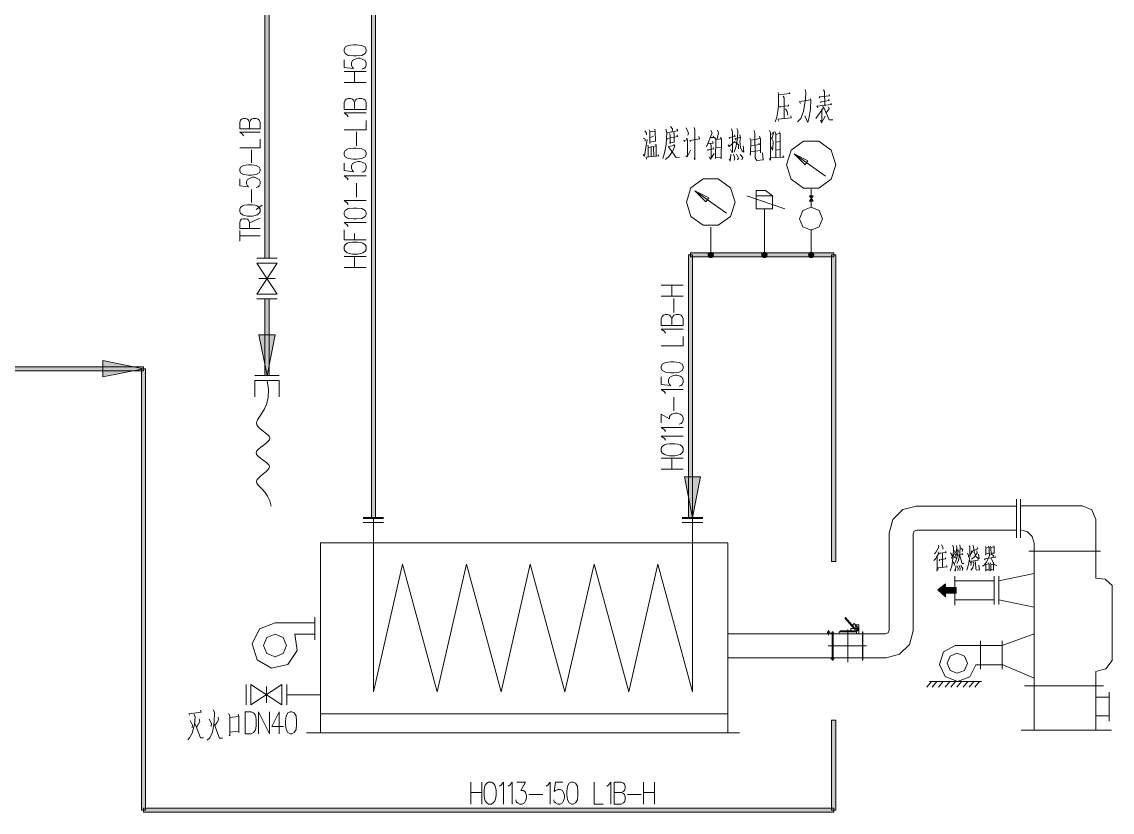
# Model space of a CAD drawing. Header units: millimetres. Extents: x 0 to 829, y 0 to 586.
# Drawn here: x 434.2 to 551.5, y 234.9 to 319.9 of the extents above; entities that cross this region are included whole.
import ezdxf

# ---------------------------------------------------------------- set-up
doc = ezdxf.new("R2010")
doc.units = ezdxf.units.MM

msp = doc.modelspace()

# ---------------------------------------------------------------- hatches: boundary and pattern name
h = msp.add_hatch(color=0)
h.dxf.hatch_style = 2
h.paths.add_polyline_path([(460.844194, 294.513), (460.399694, 294.513), (460.399694, 365.022694), (460.844194, 365.022694)])
h = msp.add_hatch(color=0)
h.dxf.hatch_style = 2
h.paths.add_polyline_path([(472.288306, 266.523611), (471.843806, 266.523611), (471.843806, 363.184722), (472.288306, 363.184722)])
h = msp.add_hatch(color=0)
h.dxf.hatch_style = 2
h.paths.add_polyline_path([(506.405444, 266.611806), (505.960944, 266.611806), (505.960944, 294.865778), (506.405444, 294.865778)])
h = msp.add_hatch(color=0)
h.dxf.hatch_style = 2
h.paths.add_polyline_path([(521.581944, 295.088028), (521.581944, 294.647056), (506.183194, 294.647056), (506.183194, 295.088028)])
h = msp.add_hatch(color=0)
h.dxf.hatch_style = 2
h.paths.add_polyline_path([(508.34925, 294.86225), (508.148167, 295.063333), (508.088194, 294.971611), (508.067028, 294.86225)])
h = msp.add_hatch(color=0)
h.dxf.hatch_style = 2
h.paths.add_polyline_path([(508.34925, 294.86225), (508.067028, 294.86225), (508.088194, 294.752889), (508.148167, 294.661167)])
h = msp.add_hatch(color=0)
h.dxf.hatch_style = 2
h.paths.add_polyline_path([(508.34925, 294.86225), (508.34925, 295.144472), (508.239889, 295.123306), (508.148167, 295.063333)])
h = msp.add_hatch(color=0)
h.dxf.hatch_style = 2
h.paths.add_polyline_path([(508.34925, 294.86225), (508.148167, 294.661167), (508.239889, 294.597667), (508.34925, 294.5765)])
h = msp.add_hatch(color=0)
h.dxf.hatch_style = 2
h.paths.add_polyline_path([(508.34925, 294.86225), (508.550333, 295.063333), (508.458611, 295.123306), (508.34925, 295.144472)])
h = msp.add_hatch(color=0)
h.dxf.hatch_style = 2
h.paths.add_polyline_path([(508.34925, 294.86225), (508.635, 294.86225), (508.610306, 294.971611), (508.550333, 295.063333)])
h = msp.add_hatch(color=0)
h.dxf.hatch_style = 2
h.paths.add_polyline_path([(508.34925, 294.86225), (508.550333, 294.661167), (508.610306, 294.752889), (508.635, 294.86225)])
h = msp.add_hatch(color=0)
h.dxf.hatch_style = 2
h.paths.add_polyline_path([(508.34925, 294.86225), (508.34925, 294.5765), (508.458611, 294.597667), (508.550333, 294.661167)])
h = msp.add_hatch(color=0)
h.dxf.hatch_style = 2
h.paths.add_polyline_path([(514.124222, 294.86225), (513.923139, 295.063333), (513.863167, 294.971611), (513.838472, 294.86225)])
h = msp.add_hatch(color=0)
h.dxf.hatch_style = 2
h.paths.add_polyline_path([(514.124222, 294.86225), (513.838472, 294.86225), (513.863167, 294.752889), (513.923139, 294.661167)])
h = msp.add_hatch(color=0)
h.dxf.hatch_style = 2
h.paths.add_polyline_path([(514.124222, 294.86225), (514.124222, 295.144472), (514.014861, 295.123306), (513.923139, 295.063333)])
h = msp.add_hatch(color=0)
h.dxf.hatch_style = 2
h.paths.add_polyline_path([(514.124222, 294.86225), (513.923139, 294.661167), (514.014861, 294.597667), (514.124222, 294.5765)])
h = msp.add_hatch(color=0)
h.dxf.hatch_style = 2
h.paths.add_polyline_path([(514.124222, 294.86225), (514.325306, 295.063333), (514.233583, 295.123306), (514.124222, 295.144472)])
h = msp.add_hatch(color=0)
h.dxf.hatch_style = 2
h.paths.add_polyline_path([(514.124222, 294.86225), (514.406444, 294.86225), (514.385278, 294.971611), (514.325306, 295.063333)])
h = msp.add_hatch(color=0)
h.dxf.hatch_style = 2
h.paths.add_polyline_path([(514.124222, 294.86225), (514.325306, 294.661167), (514.385278, 294.752889), (514.406444, 294.86225)])
h = msp.add_hatch(color=0)
h.dxf.hatch_style = 2
h.paths.add_polyline_path([(514.124222, 294.86225), (514.124222, 294.5765), (514.233583, 294.597667), (514.325306, 294.661167)])
h = msp.add_hatch(color=0)
h.dxf.hatch_style = 2
h.paths.add_polyline_path([(519.158361, 294.86225), (518.957278, 295.063333), (518.897306, 294.971611), (518.876139, 294.86225)])
h = msp.add_hatch(color=0)
h.dxf.hatch_style = 2
h.paths.add_polyline_path([(519.158361, 294.86225), (518.876139, 294.86225), (518.897306, 294.752889), (518.957278, 294.661167)])
h = msp.add_hatch(color=0)
h.dxf.hatch_style = 2
h.paths.add_polyline_path([(519.158361, 294.86225), (519.158361, 295.144472), (519.049, 295.123306), (518.957278, 295.063333)])
h = msp.add_hatch(color=0)
h.dxf.hatch_style = 2
h.paths.add_polyline_path([(519.158361, 294.86225), (518.957278, 294.661167), (519.049, 294.597667), (519.158361, 294.5765)])
h = msp.add_hatch(color=0)
h.dxf.hatch_style = 2
h.paths.add_polyline_path([(519.158361, 294.86225), (519.359444, 295.063333), (519.267722, 295.123306), (519.158361, 295.144472)])
h = msp.add_hatch(color=0)
h.dxf.hatch_style = 2
h.paths.add_polyline_path([(519.158361, 294.86225), (519.444111, 294.86225), (519.419417, 294.971611), (519.359444, 295.063333)])
h = msp.add_hatch(color=0)
h.dxf.hatch_style = 2
h.paths.add_polyline_path([(519.158361, 294.86225), (519.158361, 294.5765), (519.267722, 294.597667), (519.359444, 294.661167)])
h = msp.add_hatch(color=0)
h.dxf.hatch_style = 2
h.paths.add_polyline_path([(519.158361, 294.86225), (519.359444, 294.661167), (519.419417, 294.752889), (519.444111, 294.86225)])
h = msp.add_hatch(color=0)
h.dxf.hatch_style = 2
h.paths.add_polyline_path([(521.359694, 294.865778), (521.804194, 294.865778), (521.804194, 261.884583), (521.359694, 261.884583)])
h = msp.add_hatch(color=0)
h.dxf.hatch_style = 2
h.paths.add_polyline_path([(460.844194, 281.890611), (460.399694, 281.890611), (460.399694, 290.1315), (460.844194, 290.1315)])
h = msp.add_hatch(color=0)
h.dxf.hatch_style = 2
h.paths.add_polyline_path([(460.621944, 281.890611), (459.747056, 286.272111), (461.500361, 286.272111)])
h = msp.add_hatch(color=0)
h.dxf.hatch_style = 2
h.paths.add_polyline_path([(335.149472, 282.395083), (335.149472, 282.839583), (447.329278, 282.839583), (447.329278, 282.395083)])
h = msp.add_hatch(color=0)
h.dxf.hatch_style = 2
h.paths.add_polyline_path([(447.329278, 282.617333), (442.947778, 281.738917), (442.947778, 283.492222)])
h = msp.add_hatch(color=0)
h.dxf.hatch_style = 2
h.paths.add_polyline_path([(447.107028, 282.617333), (447.551528, 282.617333), (447.551528, 235.147556), (447.107028, 235.147556)])
h = msp.add_hatch(color=0)
h.dxf.hatch_style = 2
h.paths.add_polyline_path([(506.394861, 266.611806), (505.519972, 270.993306), (507.26975, 270.993306)])
h = msp.add_hatch(color=0)
h.dxf.hatch_style = 2
h.paths.add_polyline_path([(532.800278, 258.840111), (533.604611, 258.085167), (533.604611, 259.49275)])
h = msp.add_hatch(color=0)
h.dxf.hatch_style = 2
h.paths.add_polyline_path([(533.604611, 258.487333), (533.604611, 259.090583), (534.758194, 259.090583), (534.758194, 258.487333)])
h = msp.add_hatch(color=0)
h.dxf.hatch_style = 2
h.paths.add_polyline_path([(521.359694, 244.810139), (521.804194, 244.810139), (521.804194, 235.147556), (521.359694, 235.147556)])
h = msp.add_hatch(color=0)
h.dxf.hatch_style = 2
h.paths.add_polyline_path([(447.329278, 234.925306), (447.329278, 235.366278), (521.581944, 235.366278), (521.581944, 234.925306)])

# ---------------------------------------------------------------- linework, layer by layer
at = {"color": 0, "lineweight": 0}
for points in [[(460.844194, 294.513), (460.399694, 294.513), (460.399694, 365.022694), (460.844194, 365.022694)], [(472.288306, 266.523611), (471.843806, 266.523611), (471.843806, 363.184722), (472.288306, 363.184722)], [(470.263361, 316.268806), (469.924694, 316.268806), (469.36025, 316.328778), (469.021583, 316.51575), (468.908694, 316.762694), (468.908694, 316.949667), (469.021583, 317.196611), (469.36025, 317.383583), (469.924694, 317.447083), (470.263361, 317.447083), (470.824278, 317.383583), (471.162944, 317.196611), (471.275833, 316.949667), (471.275833, 316.762694), (471.162944, 316.51575), (470.824278, 316.328778)], [(470.263361, 305.173944), (469.924694, 305.173944), (469.36025, 305.237444), (469.021583, 305.424417), (468.908694, 305.671361), (468.908694, 305.858333), (469.021583, 306.105278), (469.36025, 306.29225), (469.924694, 306.352222), (470.263361, 306.352222), (470.824278, 306.29225), (471.162944, 306.105278), (471.275833, 305.858333), (471.275833, 305.671361), (471.162944, 305.424417), (470.824278, 305.237444)], [(458.939194, 303.445333), (458.625222, 303.445333), (458.099583, 303.505306), (457.782083, 303.678167), (457.679778, 303.907472), (457.679778, 304.083861), (457.782083, 304.313167), (458.099583, 304.486028), (458.625222, 304.546), (458.939194, 304.546), (459.464833, 304.486028), (459.782333, 304.313167), (459.888167, 304.083861), (459.888167, 303.907472), (459.782333, 303.678167), (459.464833, 303.505306)], [(459.045028, 299.049722), (458.519389, 299.049722), (458.205417, 299.109694), (457.99375, 299.166139), (457.782083, 299.339), (457.679778, 299.511861), (457.679778, 299.801139), (457.782083, 299.977528), (457.99375, 300.150389), (458.205417, 300.206833), (458.519389, 300.266806), (459.045028, 300.266806), (459.362528, 300.206833), (459.570667, 300.150389), (459.782333, 299.977528), (459.888167, 299.801139), (459.888167, 299.511861), (459.782333, 299.339), (459.570667, 299.166139), (459.362528, 299.109694)], [(470.263361, 298.732222), (469.924694, 298.732222), (469.36025, 298.792194), (469.021583, 298.979167), (468.908694, 299.226111), (468.908694, 299.413083), (469.021583, 299.660028), (469.36025, 299.847), (469.924694, 299.906972), (470.263361, 299.906972), (470.824278, 299.847), (471.162944, 299.660028), (471.275833, 299.413083), (471.275833, 299.226111), (471.162944, 298.979167), (470.824278, 298.792194)], [(470.37625, 294.950444), (469.811806, 294.950444), (469.473139, 295.013944), (469.247361, 295.073917), (469.021583, 295.260889), (468.908694, 295.444333), (468.908694, 295.754778), (469.021583, 295.94175), (469.247361, 296.128722), (469.473139, 296.188694), (469.811806, 296.252194), (470.37625, 296.252194), (470.711389, 296.188694), (470.937167, 296.128722), (471.162944, 295.94175), (471.275833, 295.754778), (471.275833, 295.444333), (471.162944, 295.260889), (470.937167, 295.073917), (470.711389, 295.013944)], [(506.405444, 266.611806), (505.960944, 266.611806), (505.960944, 294.865778), (506.405444, 294.865778)], [(521.581944, 295.088028), (521.581944, 294.647056), (506.183194, 294.647056), (506.183194, 295.088028)], [(508.34925, 294.86225), (508.148167, 295.063333), (508.088194, 294.971611), (508.067028, 294.86225)], [(508.34925, 294.86225), (508.067028, 294.86225), (508.088194, 294.752889), (508.148167, 294.661167)], [(508.34925, 294.86225), (508.34925, 295.144472), (508.239889, 295.123306), (508.148167, 295.063333)], [(508.34925, 294.86225), (508.148167, 294.661167), (508.239889, 294.597667), (508.34925, 294.5765)], [(508.34925, 294.86225), (508.550333, 295.063333), (508.458611, 295.123306), (508.34925, 295.144472)], [(508.34925, 294.86225), (508.635, 294.86225), (508.610306, 294.971611), (508.550333, 295.063333)], [(508.34925, 294.86225), (508.550333, 294.661167), (508.610306, 294.752889), (508.635, 294.86225)], [(508.34925, 294.86225), (508.34925, 294.5765), (508.458611, 294.597667), (508.550333, 294.661167)], [(514.124222, 294.86225), (513.923139, 295.063333), (513.863167, 294.971611), (513.838472, 294.86225)], [(514.124222, 294.86225), (513.838472, 294.86225), (513.863167, 294.752889), (513.923139, 294.661167)], [(514.124222, 294.86225), (514.124222, 295.144472), (514.014861, 295.123306), (513.923139, 295.063333)], [(514.124222, 294.86225), (513.923139, 294.661167), (514.014861, 294.597667), (514.124222, 294.5765)], [(514.124222, 294.86225), (514.325306, 295.063333), (514.233583, 295.123306), (514.124222, 295.144472)], [(514.124222, 294.86225), (514.406444, 294.86225), (514.385278, 294.971611), (514.325306, 295.063333)], [(514.124222, 294.86225), (514.325306, 294.661167), (514.385278, 294.752889), (514.406444, 294.86225)], [(514.124222, 294.86225), (514.124222, 294.5765), (514.233583, 294.597667), (514.325306, 294.661167)], [(519.158361, 294.86225), (518.957278, 295.063333), (518.897306, 294.971611), (518.876139, 294.86225)], [(519.158361, 294.86225), (518.876139, 294.86225), (518.897306, 294.752889), (518.957278, 294.661167)], [(519.158361, 294.86225), (519.158361, 295.144472), (519.049, 295.123306), (518.957278, 295.063333)], [(519.158361, 294.86225), (518.957278, 294.661167), (519.049, 294.597667), (519.158361, 294.5765)], [(519.158361, 294.86225), (519.359444, 295.063333), (519.267722, 295.123306), (519.158361, 295.144472)], [(519.158361, 294.86225), (519.444111, 294.86225), (519.419417, 294.971611), (519.359444, 295.063333)], [(519.158361, 294.86225), (519.158361, 294.5765), (519.267722, 294.597667), (519.359444, 294.661167)], [(519.158361, 294.86225), (519.359444, 294.661167), (519.419417, 294.752889), (519.444111, 294.86225)], [(521.359694, 294.865778), (521.804194, 294.865778), (521.804194, 261.884583), (521.359694, 261.884583)], [(460.844194, 281.890611), (460.399694, 281.890611), (460.399694, 290.1315), (460.844194, 290.1315)], [(460.621944, 281.890611), (459.747056, 286.272111), (461.500361, 286.272111)], [(335.149472, 282.395083), (335.149472, 282.839583), (447.329278, 282.839583), (447.329278, 282.395083)], [(447.329278, 282.617333), (442.947778, 281.738917), (442.947778, 283.492222)], [(504.3805, 282.183417), (504.045361, 282.183417), (503.480917, 282.243389), (503.14225, 282.430361), (503.029361, 282.677306), (503.029361, 282.864278), (503.14225, 283.111222), (503.480917, 283.298194), (504.045361, 283.358167), (504.3805, 283.358167), (504.944944, 283.298194), (505.283611, 283.111222), (505.3965, 282.864278), (505.3965, 282.677306), (505.283611, 282.430361), (504.944944, 282.243389)], [(447.107028, 282.617333), (447.551528, 282.617333), (447.551528, 235.147556), (447.107028, 235.147556)], [(504.493389, 273.258139), (503.932472, 273.258139), (503.593806, 273.321639), (503.368028, 273.381611), (503.14225, 273.568583), (503.029361, 273.755556), (503.029361, 274.062472), (503.14225, 274.249444), (503.368028, 274.436417), (503.593806, 274.496389), (503.932472, 274.559889), (504.493389, 274.559889), (504.832056, 274.496389), (505.057833, 274.436417), (505.283611, 274.249444), (505.3965, 274.062472), (505.3965, 273.755556), (505.283611, 273.568583), (505.057833, 273.381611), (504.832056, 273.321639)], [(506.394861, 266.611806), (505.519972, 270.993306), (507.26975, 270.993306)], [(532.800278, 258.840111), (533.604611, 258.085167), (533.604611, 259.49275)], [(533.604611, 258.487333), (533.604611, 259.090583), (534.758194, 259.090583), (534.758194, 258.487333)], [(524.111361, 254.553861), (524.164278, 254.606778), (524.213667, 254.553861), (524.164278, 254.500944)], [(524.220722, 254.553861), (524.167806, 254.606778), (524.118417, 254.553861), (524.167806, 254.500944)], [(460.255056, 252.853472), (460.614889, 253.721306), (461.482722, 254.081139), (462.350556, 253.721306), (462.710389, 252.853472), (462.350556, 251.985639), (461.482722, 251.625806), (460.614889, 251.985639)], [(533.802167, 250.937889), (534.116139, 251.703417), (534.878139, 252.017389), (535.643667, 251.703417), (535.957639, 250.937889), (535.643667, 250.175889), (534.878139, 249.861917), (534.116139, 250.175889)], [(458.286556, 243.367278), (458.286556, 245.734417), (458.907444, 245.734417), (459.154389, 245.621528), (459.341361, 245.39575), (459.404861, 245.169972), (459.464833, 244.831306), (459.464833, 244.266861), (459.404861, 243.931722), (459.341361, 243.705944), (459.154389, 243.480167), (458.907444, 243.367278)], [(462.625722, 244.37975), (462.625722, 244.718417), (462.689222, 245.282861), (462.872667, 245.621528), (463.123139, 245.734417), (463.306583, 245.734417), (463.557056, 245.621528), (463.7405, 245.282861), (463.804, 244.718417), (463.804, 244.37975), (463.7405, 243.818833), (463.557056, 243.480167), (463.306583, 243.367278), (463.123139, 243.367278), (462.872667, 243.480167), (462.689222, 243.818833)], [(521.359694, 244.810139), (521.804194, 244.810139), (521.804194, 235.147556), (521.359694, 235.147556)], [(483.96525, 236.703306), (483.96525, 237.26775), (484.02875, 237.606417), (484.088722, 237.832194), (484.275694, 238.057972), (484.462667, 238.170861), (484.769583, 238.170861), (484.956556, 238.057972), (485.143528, 237.832194), (485.2035, 237.606417), (485.267, 237.26775), (485.267, 236.703306), (485.2035, 236.368167), (485.143528, 236.142389), (484.956556, 235.916611), (484.769583, 235.803722), (484.462667, 235.803722), (484.275694, 235.916611), (484.088722, 236.142389), (484.02875, 236.368167)], [(492.890528, 236.816194), (492.890528, 237.154861), (492.9505, 237.719306), (493.137472, 238.057972), (493.384417, 238.170861), (493.571389, 238.170861), (493.818333, 238.057972), (494.005306, 237.719306), (494.065278, 237.154861), (494.065278, 236.816194), (494.005306, 236.255278), (493.818333, 235.916611), (493.571389, 235.803722), (493.384417, 235.803722), (493.137472, 235.916611), (492.9505, 236.255278)], [(447.329278, 234.925306), (447.329278, 235.366278), (521.581944, 235.366278), (521.581944, 234.925306)]]:
    msp.add_lwpolyline(points, close=True, dxfattribs=at)
for points in [[(468.908694, 315.834889), (468.908694, 315.030556), (469.924694, 314.903556), (469.811806, 315.030556), (469.698917, 315.2775), (469.698917, 315.524444), (469.811806, 315.771389), (470.037583, 315.898389), (470.37625, 316.021861), (470.5985, 316.021861), (470.937167, 315.898389), (471.162944, 315.771389), (471.275833, 315.524444), (471.275833, 315.2775), (471.162944, 315.030556), (471.050056, 314.903556), (470.824278, 314.843583)], [(468.908694, 314.596639), (471.275833, 314.596639)], [(470.037583, 313.418361), (470.037583, 314.596639)], [(471.275833, 313.418361), (468.908694, 313.418361)], [(515.598833, 312.328278), (515.65175, 312.183639), (515.634111, 310.878361), (515.581194, 310.328028), (515.475361, 309.6895), (515.284861, 309.167389)], [(516.851194, 312.211861), (515.65175, 312.067222)], [(516.851194, 312.211861), (516.833556, 312.328278)], [(518.590389, 312.384722), (518.537472, 311.601556), (518.346972, 310.299806), (518.050639, 309.544861), (517.68375, 309.167389)], [(518.590389, 312.384722), (518.502194, 312.645778)], [(520.103806, 311.746194), (520.015611, 311.862611), (521.1445, 311.979028), (521.077472, 312.123667)], [(520.484806, 312.617556), (520.608278, 312.444694), (520.622389, 310.906583)], [(471.275833, 310.504417), (468.908694, 310.504417), (468.908694, 311.248778), (469.021583, 311.495722), (469.134472, 311.619194), (469.36025, 311.682694), (469.586028, 311.682694), (469.811806, 311.619194), (469.924694, 311.495722), (470.037583, 311.248778), (470.037583, 310.504417)], [(470.037583, 311.248778), (470.150472, 311.495722), (470.263361, 311.619194), (470.489139, 311.682694), (470.824278, 311.682694), (471.050056, 311.619194), (471.162944, 311.495722), (471.275833, 311.248778), (471.275833, 310.504417)], [(515.824611, 310.7055), (515.789333, 310.821917), (516.763, 310.906583), (516.678333, 311.023)], [(516.240889, 311.777944), (516.156222, 311.922583)], [(516.240889, 311.777944), (516.240889, 309.516639)], [(517.997722, 311.167639), (517.895417, 311.37225), (519.1125, 311.545111), (519.041944, 311.68975), (519.130139, 311.545111), (519.077222, 310.529111), (518.918472, 309.544861), (518.798528, 309.110944), (518.484556, 309.834139)], [(519.860389, 310.733722), (519.772194, 310.850139), (521.356167, 311.051222), (521.267972, 311.167639)], [(520.22375, 311.255833), (520.153194, 311.3405), (521.077472, 311.456917), (521.006917, 311.573333)], [(520.467167, 310.67375), (520.41425, 310.878361)], [(469.36025, 309.700083), (469.247361, 309.887056), (468.908694, 310.134), (471.275833, 310.134)], [(515.581194, 309.456667), (516.988778, 309.601306), (516.9535, 309.834139)], [(516.399639, 310.560861), (516.590139, 310.299806), (516.643056, 309.894111)], [(520.467167, 310.67375), (519.666361, 309.544861)], [(520.153194, 309.343778), (520.276667, 309.082722), (520.675306, 309.805917)], [(520.311944, 309.255583), (520.311944, 310.529111)], [(521.095111, 309.400222), (520.502444, 310.7055)], [(521.095111, 310.589083), (520.7635, 310.155167)], [(521.095111, 310.589083), (521.006917, 310.761944)], [(459.888167, 308.4195), (457.679778, 308.4195), (457.679778, 309.114472), (457.782083, 309.347306), (457.887917, 309.460194), (458.099583, 309.520167), (458.31125, 309.520167), (458.519389, 309.460194), (458.625222, 309.347306), (458.731056, 309.114472), (458.731056, 308.4195)], [(458.731056, 309.114472), (458.836889, 309.347306), (458.939194, 309.460194), (459.150861, 309.520167), (459.464833, 309.520167), (459.6765, 309.460194), (459.782333, 309.347306), (459.888167, 309.114472), (459.888167, 308.4195)], [(468.908694, 308.334833), (471.275833, 308.334833), (471.275833, 309.326139)], [(504.03125, 308.669972), (504.257028, 308.437139), (504.22175, 308.147861)], [(505.960944, 307.971472), (505.717528, 308.525333)], [(506.655917, 308.320722), (506.567722, 308.553556)], [(515.581194, 309.456667), (515.669389, 309.255583)], [(521.095111, 309.400222), (521.49375, 309.400222)], [(458.099583, 307.668083), (457.99375, 307.840944), (457.679778, 308.073778), (459.888167, 308.073778)], [(457.679778, 306.394556), (459.888167, 306.394556), (459.888167, 307.322361)], [(470.263361, 306.602694), (470.263361, 308.087889)], [(501.30075, 307.30825), (501.092611, 307.421139)], [(501.455972, 307.94325), (501.265472, 308.204306)], [(501.455972, 307.94325), (501.455972, 307.770389)], [(501.787583, 308.176083), (501.717028, 308.320722)], [(501.787583, 308.176083), (501.787583, 306.842583)], [(502.38025, 308.176083), (502.344972, 308.380694), (502.38025, 308.176083), (502.394361, 307.103639), (501.805222, 306.987222)], [(502.38025, 308.176083), (501.805222, 308.087889)], [(501.822861, 307.509333), (502.203861, 307.62575)], [(503.526778, 308.380694), (503.614972, 308.003222), (503.562056, 306.726167), (503.385667, 305.830111), (503.195167, 305.248028)], [(504.796778, 308.204306), (503.597333, 308.003222)], [(503.682, 307.2765), (503.614972, 307.392917), (504.796778, 307.597528), (504.708583, 307.742167)], [(503.978333, 307.770389), (503.925417, 307.915028)], [(503.978333, 307.770389), (503.978333, 306.842583), (503.925417, 306.870806)], [(504.359333, 308.031444), (504.429889, 307.915028), (504.429889, 306.987222), (503.995972, 306.930778)], [(504.796778, 308.204306), (504.708583, 308.380694)], [(505.527028, 307.047194), (505.456472, 307.160083), (505.837472, 307.248278), (505.752806, 307.421139), (505.855111, 307.191833), (505.837472, 305.509083)], [(505.960944, 307.971472), (505.890389, 307.742167)], [(506.186722, 307.047194), (506.098528, 307.160083), (507.160389, 307.364694), (507.072194, 307.597528)], [(506.655917, 308.320722), (506.655917, 305.075167), (506.585361, 305.308)], [(508.490361, 308.003222), (507.915333, 306.496861)], [(508.6985, 307.509333), (508.282222, 307.481111)], [(508.490361, 308.003222), (508.366889, 308.264278)], [(508.6985, 307.509333), (508.627944, 307.685722)], [(508.889, 307.30825), (508.769056, 307.509333)], [(508.889, 307.280028), (509.464028, 307.336472), (509.393472, 307.509333), (509.499306, 307.30825), (509.481667, 305.191583)], [(509.185333, 308.003222), (509.030111, 307.364694)], [(509.185333, 308.003222), (509.097139, 308.2925)], [(510.402417, 307.364694), (510.331861, 307.481111), (510.995083, 307.597528), (510.924528, 307.770389)], [(510.69875, 308.119639), (510.681111, 306.031194), (510.645833, 305.858333), (510.472972, 306.207583)], [(510.69875, 308.119639), (510.592917, 308.408917)], [(511.256139, 308.236056), (511.220861, 307.452889), (511.097389, 306.553306), (510.88925, 305.918306)], [(511.062111, 307.220056), (510.995083, 307.396444), (511.534833, 307.481111), (511.499556, 307.770389), (511.552472, 307.509333), (511.499556, 307.075417), (511.552472, 306.408667), (511.742972, 306.031194), (511.915833, 305.918306), (511.845278, 306.613278)], [(511.256139, 308.236056), (511.167944, 308.468889)], [(512.663722, 307.191833), (512.557889, 307.424667)], [(513.672667, 307.396444), (513.602111, 307.62575), (513.707944, 307.364694), (513.690306, 305.858333), (513.690306, 306.091167), (512.628444, 305.946528)], [(513.672667, 307.396444), (512.663722, 307.220056)], [(513.115278, 307.946778), (513.012972, 308.236056)], [(513.115278, 307.946778), (513.150556, 305.308), (513.323417, 305.018722), (514.004278, 305.106917), (513.916083, 305.830111)], [(514.766278, 308.003222), (514.681611, 308.236056)], [(514.766278, 308.003222), (514.766278, 305.046944), (514.681611, 305.219806)], [(514.766278, 307.802139), (515.115528, 307.975)], [(515.062611, 307.075417), (514.854472, 307.509333)], [(515.027333, 308.063194), (515.115528, 307.946778), (514.925028, 307.30825)], [(515.358944, 307.886806), (515.253111, 308.147861)], [(515.828139, 307.946778), (515.358944, 307.830361)], [(515.358944, 307.886806), (515.358944, 305.308)], [(515.828139, 307.946778), (515.757583, 308.119639), (515.8105, 307.946778), (515.8105, 305.424417)], [(458.939194, 304.775306), (458.939194, 306.16525)], [(501.212556, 305.480861), (501.526528, 307.2765)], [(501.30075, 307.30825), (501.30075, 307.103639)], [(501.614722, 306.553306), (501.579444, 306.669722)], [(501.614722, 306.553306), (501.614722, 305.424417)], [(501.65, 306.408667), (502.500194, 306.60975), (502.464917, 306.786139), (502.500194, 306.60975), (502.500194, 305.452639)], [(501.942806, 306.408667), (501.942806, 305.424417)], [(502.2215, 305.452639), (502.203861, 306.465111)], [(504.465167, 306.6415), (504.394611, 306.754389), (504.500444, 306.553306), (504.257028, 306.002972), (503.907778, 305.509083), (503.473861, 305.131611)], [(503.805472, 306.436889), (503.907778, 306.348694), (504.638028, 305.336222), (505.004917, 305.364444)], [(504.465167, 306.6415), (503.823111, 306.525083)], [(508.091722, 306.062944), (508.038806, 306.179361), (508.680861, 306.264028), (508.627944, 306.408667)], [(508.627944, 306.902556), (508.123472, 306.846111)], [(508.402167, 306.6415), (508.3175, 306.814361)], [(508.402167, 306.6415), (508.402167, 305.308)], [(508.627944, 306.902556), (508.543278, 307.047194)], [(508.889, 307.30825), (508.871361, 305.219806)], [(509.446389, 306.468639), (508.889, 306.408667)], [(510.331861, 306.525083), (510.211917, 306.697944)], [(510.331861, 306.525083), (510.959806, 307.047194)], [(511.340806, 306.697944), (511.012722, 306.99075)], [(511.340806, 306.697944), (511.323167, 306.29225)], [(512.663722, 307.191833), (512.646083, 305.597278), (512.575528, 305.741917)], [(513.602111, 306.757917), (512.663722, 306.613278)], [(513.602111, 306.757917), (513.531556, 306.902556)], [(515.062611, 307.075417), (515.044972, 306.352222), (514.992056, 306.147611), (514.819194, 306.525083)], [(515.376583, 306.99075), (515.8105, 307.047194)], [(515.8105, 306.207583), (515.376583, 306.147611)], [(521.804194, 304.570694), (521.296194, 306.129972), (519.973278, 307.093056), (518.332861, 307.093056), (517.006417, 306.129972), (516.501944, 304.570694)], [(501.212556, 305.480861), (501.074972, 305.681944)], [(501.420694, 305.392667), (502.76125, 305.509083), (502.708333, 305.653722)], [(501.420694, 305.392667), (501.455972, 305.163361)], [(505.805722, 305.424417), (505.664611, 305.537306)], [(505.805722, 305.424417), (506.186722, 306.119389)], [(508.176389, 305.424417), (508.335139, 305.163361), (508.716139, 305.773667)], [(508.853722, 305.308), (509.464028, 305.367972)], [(510.455333, 304.962278), (510.331861, 305.191583)], [(510.455333, 304.962278), (510.50825, 305.685472)], [(510.959806, 305.279778), (510.786944, 305.685472)], [(510.959806, 305.279778), (510.871611, 305.046944)], [(511.340806, 305.279778), (511.115028, 305.685472)], [(511.340806, 305.279778), (511.2385, 305.106917)], [(511.517194, 305.65725), (511.795889, 305.336222), (511.707694, 305.075167)], [(514.88975, 305.336222), (516.212667, 305.396194), (516.124472, 305.512611)], [(514.88975, 305.336222), (514.925028, 305.308)], [(517.316861, 305.727806), (518.502194, 304.570694)], [(517.316861, 305.727806), (518.805583, 304.986972)], [(520.707056, 303.335972), (517.316861, 305.727806)], [(518.805583, 304.986972), (518.502194, 304.570694)], [(468.908694, 304.743556), (468.908694, 303.935694), (469.924694, 303.812222), (469.811806, 303.935694), (469.698917, 304.182639), (469.698917, 304.433111), (469.811806, 304.680056), (470.037583, 304.803528), (470.37625, 304.927), (470.5985, 304.927), (470.937167, 304.803528), (471.162944, 304.680056), (471.275833, 304.433111), (471.275833, 304.182639), (471.162944, 303.935694), (471.050056, 303.812222), (470.824278, 303.748722)], [(516.501944, 304.570694), (517.006417, 303.014944), (518.332861, 302.051861), (519.973278, 302.051861), (521.296194, 303.014944), (521.804194, 304.570694)], [(457.679778, 303.043167), (457.679778, 302.288222), (458.625222, 302.175333), (458.519389, 302.288222), (458.413556, 302.521056), (458.413556, 302.753889), (458.519389, 302.983194), (458.731056, 303.099611), (459.045028, 303.216028), (459.256694, 303.216028), (459.570667, 303.099611), (459.782333, 302.983194), (459.888167, 302.753889), (459.888167, 302.521056), (459.782333, 302.288222), (459.6765, 302.175333), (459.464833, 302.115361)], [(469.36025, 302.944389), (469.247361, 303.131361), (468.908694, 303.378306), (471.275833, 303.378306)], [(510.970389, 300.549028), (510.469444, 302.090667), (509.160639, 303.043167), (507.541389, 303.043167), (506.229056, 302.090667), (505.731639, 300.549028)], [(458.939194, 300.496111), (458.939194, 301.886056)], [(470.263361, 301.08525), (470.263361, 302.573972)], [(506.655917, 301.744944), (508.141111, 301.004111)], [(506.655917, 301.744944), (507.837722, 300.587833)], [(510.046111, 299.353111), (506.655917, 301.744944)], [(513.242278, 301.222833), (513.242278, 301.780222)], [(514.240639, 301.780222), (513.242278, 301.780222)], [(515.006167, 301.222833), (514.240639, 301.780222)], [(519.151306, 301.9425), (519.151306, 299.991639)], [(469.36025, 300.280917), (469.247361, 300.464361), (468.908694, 300.714833), (471.275833, 300.714833)], [(505.731639, 300.549028), (506.229056, 299.010917), (507.541389, 298.058417), (509.160639, 298.058417), (510.469444, 299.010917), (510.970389, 300.549028)], [(508.141111, 301.004111), (507.837722, 300.587833)], [(512.219222, 301.222833), (516.307917, 299.829361)], [(513.242278, 301.222833), (515.006167, 301.222833)], [(513.242278, 299.829361), (513.242278, 301.222833)], [(515.006167, 301.222833), (515.006167, 299.829361)], [(519.362972, 301.222833), (518.967861, 301.222833)], [(519.362972, 301.222833), (518.967861, 300.644278)], [(518.967861, 301.222833), (519.362972, 300.644278)], [(519.362972, 300.644278), (518.967861, 300.644278)], [(459.464833, 299.744694), (460.096306, 300.206833)], [(515.006167, 299.829361), (513.242278, 299.829361)], [(514.124222, 299.829361), (514.124222, 294.86225)], [(520.389556, 298.760444), (520.029722, 299.638861), (519.151306, 300.002222), (518.276417, 299.638861), (517.913056, 298.760444)], [(459.888167, 297.71975), (457.679778, 297.71975), (457.679778, 298.35475), (457.782083, 298.587583), (457.887917, 298.704), (458.099583, 298.760444), (458.31125, 298.760444), (458.519389, 298.704), (458.625222, 298.587583), (458.731056, 298.35475), (458.731056, 297.71975)], [(458.731056, 298.298306), (459.888167, 298.820417)], [(469.36025, 297.924361), (469.247361, 298.111333), (468.908694, 298.358278), (471.275833, 298.358278)], [(517.913056, 298.760444), (518.276417, 297.885556), (519.151306, 297.522194), (520.029722, 297.885556), (520.389556, 298.760444)], [(457.679778, 296.333333), (457.679778, 297.490444)], [(457.679778, 296.911889), (459.888167, 296.911889)], [(471.275833, 296.499139), (468.908694, 296.499139), (468.908694, 297.553944)], [(470.037583, 296.499139), (470.037583, 297.18)], [(508.34925, 297.832639), (508.34925, 294.86225)], [(519.151306, 297.599806), (519.151306, 294.86225)], [(459.528333, 294.513), (461.719083, 294.513)], [(468.908694, 294.7035), (471.275833, 294.7035)], [(470.037583, 293.525222), (470.037583, 294.7035)], [(459.528333, 293.987361), (461.719083, 293.987361)], [(459.528333, 293.987361), (461.719083, 290.657139)], [(461.719083, 293.987361), (459.528333, 290.657139)], [(471.275833, 293.525222), (468.908694, 293.525222)], [(461.500361, 292.32225), (459.747056, 292.32225)], [(503.029361, 291.602583), (505.3965, 291.602583)], [(504.154722, 290.424306), (504.154722, 291.602583)], [(459.528333, 290.657139), (461.719083, 290.657139)], [(459.528333, 290.1315), (461.719083, 290.1315)], [(505.3965, 290.424306), (503.029361, 290.424306)], [(504.3805, 288.688639), (504.3805, 290.177361)], [(505.3965, 287.263417), (503.029361, 287.263417), (503.029361, 288.007778), (503.14225, 288.254722), (503.255139, 288.378194), (503.480917, 288.441694), (503.706694, 288.441694), (503.932472, 288.378194), (504.045361, 288.254722), (504.154722, 288.007778), (504.154722, 287.263417)], [(504.154722, 288.007778), (504.267611, 288.254722), (504.3805, 288.378194), (504.606278, 288.441694), (504.944944, 288.441694), (505.170722, 288.378194), (505.283611, 288.254722), (505.3965, 288.007778), (505.3965, 287.263417)], [(503.480917, 286.459083), (503.368028, 286.642528), (503.029361, 286.893), (505.3965, 286.893)], [(503.029361, 285.093833), (505.3965, 285.093833), (505.3965, 286.085139)], [(461.937806, 281.890611), (459.309611, 281.890611)], [(503.029361, 281.7495), (503.029361, 280.941639), (504.045361, 280.818167), (503.932472, 280.941639), (503.819583, 281.192111), (503.819583, 281.439056), (503.932472, 281.686), (504.154722, 281.809472), (504.493389, 281.932944), (504.719167, 281.932944), (505.057833, 281.809472), (505.283611, 281.686), (505.3965, 281.439056), (505.3965, 281.192111), (505.283611, 280.941639), (505.170722, 280.818167), (504.944944, 280.758194)], [(459.309611, 281.364972), (459.309611, 279.611667)], [(461.937806, 281.364972), (459.309611, 281.364972)], [(460.621944, 281.364972), (460.780694, 280.387778), (460.759528, 279.569333), (460.600778, 278.884944), (460.357361, 278.316972), (460.075139, 277.851306), (459.8035, 277.46325), (459.588306, 277.138694), (459.478944, 276.856472), (459.510694, 276.598944), (459.658861, 276.362583), (459.888167, 276.143861), (460.159806, 275.935722), (460.434972, 275.741694), (460.681917, 275.547667), (460.861833, 275.360694), (460.935917, 275.170194), (460.879472, 274.976167), (460.717194, 274.778611), (460.484361, 274.577528), (460.212722, 274.376444), (459.941083, 274.175361), (459.697667, 273.974278), (459.524806, 273.776722), (459.450722, 273.582694), (459.503639, 273.392194), (459.662389, 273.205222), (459.888167, 273.021778), (460.149222, 272.838333), (460.413806, 272.658417), (460.646639, 272.471444), (460.815972, 272.288), (460.886528, 272.0975), (460.833611, 271.903472), (460.681917, 271.705917), (460.463194, 271.504833), (460.212722, 271.30375), (459.955194, 271.102667), (459.729417, 270.901583), (459.563611, 270.704028), (459.489528, 270.51), (459.535389, 270.315972), (459.6765, 270.114889), (459.891694, 269.885583), (460.149222, 269.621), (460.420861, 269.296444), (460.681917, 268.904861), (460.907694, 268.425083), (461.062917, 267.846528)], [(461.937806, 281.364972), (461.937806, 279.611667)], [(503.480917, 279.950333), (503.368028, 280.137306), (503.029361, 280.38425), (505.3965, 280.38425)], [(504.3805, 278.091194), (504.3805, 279.579917)], [(503.029361, 276.789444), (503.029361, 277.720778), (503.932472, 277.223361), (503.932472, 277.473833), (504.045361, 277.657278), (504.154722, 277.720778), (504.493389, 277.84425), (504.719167, 277.84425), (505.057833, 277.720778), (505.283611, 277.597306), (505.3965, 277.346833), (505.3965, 277.099889), (505.283611, 276.852944), (505.170722, 276.729472), (504.944944, 276.665972)], [(503.480917, 275.861639), (503.368028, 276.048611), (503.029361, 276.295556), (505.3965, 276.295556)], [(503.480917, 274.930306), (503.368028, 275.117278), (503.029361, 275.364222), (505.3965, 275.364222)], [(503.029361, 273.011194), (505.3965, 273.011194)], [(504.154722, 271.832917), (504.154722, 273.011194)], [(505.3965, 271.832917), (503.029361, 271.832917)], [(530.457833, 267.853583), (529.011444, 267.465528), (527.949583, 266.403667), (527.561528, 264.95375)], [(530.457833, 267.853583), (541.259889, 267.853583)], [(541.259889, 268.590889), (541.259889, 264.424583)], [(541.68675, 264.424583), (541.68675, 268.590889)], [(541.68675, 267.885333), (548.297806, 267.885333)], [(549.775944, 266.407194), (549.342028, 267.454944), (548.297806, 267.885333)], [(473.159667, 266.611806), (470.968917, 266.611806)], [(470.968917, 266.523611), (473.159667, 266.523611)], [(472.066056, 263.895417), (472.066056, 266.523611)], [(507.488472, 266.611806), (505.297722, 266.611806)], [(505.297722, 266.523611), (507.488472, 266.523611)], [(506.394861, 263.895417), (506.394861, 266.523611)], [(549.775944, 260.113639), (549.775944, 266.407194)], [(473.159667, 266.086167), (470.968917, 266.086167)], [(507.488472, 266.086167), (505.297722, 266.086167)], [(530.538972, 265.274778), (530.246167, 265.151306), (530.126222, 264.8585)], [(530.538972, 265.274778), (541.259889, 265.274778)], [(543.140194, 263.849556), (542.946167, 264.569222), (542.417, 265.094861), (541.697333, 265.281833)], [(527.561528, 254.504472), (527.561528, 264.95375)], [(530.126222, 254.426861), (530.126222, 264.8585)], [(466.382806, 263.895417), (466.382806, 245.491)], [(466.382806, 263.895417), (510.201333, 263.895417)], [(472.066056, 247.879306), (472.066056, 263.895417)], [(506.394861, 263.895417), (506.394861, 247.879306)], [(510.201333, 263.895417), (510.201333, 243.737694)], [(532.895528, 263.450917), (532.687389, 263.076972), (532.521583, 262.822972), (532.408694, 262.706556)], [(532.856722, 262.727722), (532.8285, 262.939389)], [(532.895528, 263.450917), (532.856722, 263.637889)], [(533.022528, 262.706556), (532.980194, 262.798278), (533.678694, 262.868833), (533.62225, 262.960556)], [(533.371778, 263.355667), (533.17775, 263.68375)], [(533.287111, 261.260167), (533.273, 262.773583)], [(533.371778, 263.355667), (533.329444, 263.218083)], [(534.461861, 263.3345), (534.419528, 262.424333), (534.296056, 261.376583), (534.112611, 260.88975)], [(534.140833, 262.822972), (534.310167, 262.54075), (534.281944, 262.216194)], [(534.461861, 263.3345), (534.391306, 263.659056)], [(534.645306, 262.89), (534.419528, 262.449028)], [(534.839333, 263.380361), (534.740556, 262.773583), (534.560639, 262.28675)], [(534.645306, 262.89), (534.588861, 263.076972)], [(534.811111, 262.98525), (534.952222, 263.055806), (534.924, 263.218083), (534.980444, 262.98525), (534.825222, 262.262056), (534.631194, 261.775222)], [(534.839333, 263.380361), (534.782889, 263.5885)], [(535.202694, 263.472083), (535.132139, 262.752417), (534.994556, 261.983361), (534.811111, 261.658806)], [(534.980444, 262.494889), (534.938111, 262.565444), (535.453167, 262.657167), (535.396722, 262.773583)], [(535.202694, 263.472083), (535.132139, 263.68375)], [(535.301472, 263.309806), (535.467278, 263.147528), (535.410833, 262.960556)], [(536.236333, 263.450917), (536.222222, 262.424333), (536.09875, 261.563556), (535.901194, 260.956778)], [(536.09875, 262.54075), (535.957639, 262.798278)], [(536.236333, 263.450917), (536.151667, 263.5885)], [(536.405667, 262.822972), (536.236333, 262.54075)], [(536.405667, 262.822972), (536.391556, 263.031111)], [(537.0195, 262.822972), (536.712583, 262.378472), (536.391556, 262.145639)], [(536.557361, 262.844139), (536.472694, 262.98525), (537.075944, 263.23925), (537.0195, 263.355667)], [(536.627917, 263.496778), (536.54325, 263.637889)], [(536.627917, 263.496778), (536.698472, 262.89), (536.906611, 262.403167), (537.227639, 262.1915), (537.174722, 262.681861)], [(537.0195, 262.822972), (536.963056, 263.031111)], [(537.954361, 263.380361), (537.912028, 263.496778)], [(537.954361, 263.380361), (537.954361, 262.590139), (537.926139, 262.657167)], [(538.275389, 263.405056), (537.954361, 263.3345)], [(538.275389, 263.405056), (538.250694, 263.496778), (538.303611, 263.380361), (538.303611, 262.706556), (538.303611, 262.752417), (537.982583, 262.706556)], [(538.331833, 262.519583), (538.331833, 262.752417)], [(538.501167, 263.380361), (538.444722, 263.542639)], [(538.836306, 263.450917), (538.487056, 263.380361)], [(538.501167, 263.380361), (538.515278, 262.590139), (538.487056, 262.657167)], [(538.836306, 263.450917), (538.793972, 263.567333), (538.850417, 263.426222), (538.850417, 262.752417), (538.850417, 262.798278), (538.515278, 262.773583)], [(542.57575, 262.992306), (550.294528, 262.992306)], [(543.140194, 263.849556), (543.140194, 243.737694)], [(475.212833, 261.62), (472.066056, 247.879306)], [(478.931111, 247.879306), (475.212833, 261.62)], [(482.077889, 261.62), (478.931111, 247.879306)], [(485.796167, 247.879306), (482.077889, 261.62)], [(488.942944, 261.62), (485.796167, 247.879306)], [(492.661222, 247.879306), (488.942944, 261.62)], [(495.808, 261.62), (492.661222, 247.879306)], [(499.529806, 247.879306), (495.808, 261.62)], [(502.676583, 261.62), (499.529806, 247.879306)], [(506.394861, 247.879306), (502.676583, 261.62)], [(532.856722, 262.727722), (532.687389, 262.424333), (532.532167, 262.1915), (532.35225, 261.983361)], [(532.7015, 262.449028), (532.7015, 260.865056), (532.645056, 261.006167)], [(532.994306, 261.958667), (532.92375, 262.075083), (533.636361, 262.170333), (533.555222, 262.332611)], [(534.405417, 261.866944), (534.588861, 261.634111), (534.532417, 261.447139)], [(534.645306, 262.424333), (534.797, 262.124472)], [(534.867556, 262.565444), (534.740556, 262.727722)], [(535.14625, 262.494889), (535.386139, 261.679972), (535.580167, 261.679972)], [(536.09875, 262.54075), (536.070528, 262.357306)], [(536.363333, 261.704667), (536.179889, 262.008056)], [(536.67025, 261.679972), (536.557361, 261.214306), (536.335111, 260.956778)], [(536.363333, 261.704667), (536.349222, 261.471833)], [(536.462111, 261.796389), (536.419778, 261.9375), (537.132389, 262.029222), (537.075944, 262.170333)], [(536.67025, 261.679972), (536.613806, 261.84225)], [(536.79725, 261.891639), (536.850167, 261.775222), (536.864278, 261.097889), (536.934833, 260.956778), (537.269972, 261.006167), (537.185306, 261.493)], [(538.331833, 262.519583), (538.024917, 261.821083), (537.774444, 261.493), (537.576889, 261.401278)], [(537.859111, 262.075083), (537.788556, 262.1915), (538.973889, 262.357306), (538.920972, 262.494889)], [(538.261278, 261.634111), (537.94025, 261.563556)], [(537.94025, 260.865056), (537.94025, 261.609417)], [(538.261278, 261.634111), (538.236583, 261.750528), (538.317722, 261.542389), (538.303611, 260.935611), (538.2895, 261.006167), (537.954361, 260.981472)], [(538.472944, 261.563556), (538.4165, 261.750528)], [(538.458833, 261.542389), (538.76575, 261.609417), (538.737528, 261.725833), (538.779861, 261.563556), (538.779861, 260.935611), (538.779861, 261.027333), (538.472944, 261.006167)], [(538.515278, 262.216194), (538.89275, 261.517694), (539.143222, 261.471833)], [(538.599944, 262.657167), (538.76575, 262.54075), (538.751639, 262.357306)], [(532.800278, 261.214306), (533.777472, 261.306028), (533.721028, 261.447139)], [(532.800278, 261.214306), (532.856722, 261.073194)], [(534.698222, 260.88975), (534.57475, 261.006167)], [(534.698222, 260.88975), (534.726444, 261.422444)], [(534.980444, 261.122583), (534.867556, 261.422444)], [(534.980444, 261.122583), (534.924, 260.935611)], [(535.188583, 261.122583), (535.061583, 261.447139)], [(535.188583, 261.122583), (535.132139, 260.910917)], [(535.27325, 261.447139), (535.467278, 261.14375), (535.410833, 260.910917)], [(538.472944, 261.563556), (538.472944, 260.88975), (538.430611, 261.006167)], [(539.351361, 259.806722), (543.140194, 260.582833)], [(534.6065, 260.314722), (534.6065, 257.189111)], [(534.6065, 259.806722), (538.850417, 259.806722)], [(538.850417, 260.304139), (538.850417, 257.256139)], [(539.351361, 257.256139), (539.351361, 260.304139)], [(551.536306, 259.319889), (550.774306, 259.979583), (549.775944, 260.113639)], [(551.536306, 259.319889), (551.539833, 251.244806)], [(534.6065, 257.753556), (538.850417, 257.753556)], [(539.351361, 257.753556), (543.140194, 256.973917)], [(465.776028, 253.467306), (465.776028, 255.919111)], [(522.834306, 255.837972), (522.774333, 255.788583)], [(523.804444, 254.599722), (522.774333, 255.788583)], [(522.837833, 255.880306), (522.813139, 255.862667)], [(522.813139, 255.862667), (523.349361, 255.245306)], [(522.837833, 255.880306), (524.0655, 254.465667)], [(461.482722, 255.305278), (459.814083, 254.652639), (459.037972, 253.036917), (459.563611, 251.322417), (461.119361, 250.426361), (462.865611, 250.825), (463.874556, 252.306667), (463.609972, 254.081139)], [(461.482722, 255.305278), (465.776028, 255.305278)], [(523.102417, 254.578556), (523.102417, 254.007056)], [(523.882056, 254.627944), (523.349361, 255.245306)], [(523.423444, 254.691444), (524.164278, 254.691444)], [(523.423444, 254.691444), (523.423444, 254.416278)], [(523.786806, 255.202972), (523.582194, 255.023056)], [(523.786806, 255.202972), (524.270111, 254.642056)], [(523.864417, 254.652639), (523.804444, 254.599722)], [(523.882056, 254.627944), (523.90675, 254.649111)], [(523.952611, 255.068917), (523.899694, 254.994833)], [(523.899694, 254.994833), (524.026694, 254.691444)], [(523.952611, 255.068917), (524.270111, 255.068917)], [(524.0655, 254.465667), (524.270111, 254.642056)], [(524.270111, 254.642056), (524.0655, 254.465667)], [(524.079611, 254.553861), (524.259528, 254.553861)], [(524.114889, 254.617361), (524.231306, 254.479778)], [(524.164278, 254.416278), (524.164278, 254.691444)], [(524.164278, 254.691444), (524.164278, 254.416278)], [(524.298333, 255.044222), (524.270111, 255.068917)], [(524.298333, 254.553861), (524.298333, 255.044222)], [(524.298333, 254.091722), (524.298333, 254.553861)], [(465.776028, 254.081139), (463.609972, 254.081139)], [(510.201333, 254.091722), (521.419667, 254.091722)], [(521.419667, 254.091722), (520.819944, 254.091722)], [(520.92225, 254.091722), (520.92225, 254.338667)], [(520.92225, 254.338667), (521.151556, 254.338667)], [(521.038667, 254.338667), (520.92225, 254.338667)], [(521.038667, 254.508), (521.038667, 253.975306)], [(521.151556, 254.338667), (521.038667, 254.338667)], [(521.151556, 254.338667), (521.151556, 254.091722)], [(521.285611, 254.194028), (521.613694, 254.194028)], [(521.419667, 254.331611), (521.419667, 252.807611)], [(521.5255, 254.331611), (521.419667, 254.331611)], [(521.472583, 254.331611), (521.472583, 251.287139)], [(521.472583, 254.331611), (521.472583, 252.807611)], [(521.5255, 254.331611), (521.5255, 254.091722)], [(521.5255, 254.091722), (521.5255, 251.287139)], [(521.5255, 254.091722), (524.73225, 254.091722)], [(522.178139, 254.091722), (522.178139, 254.310444)], [(522.178139, 254.310444), (523.102417, 254.310444)], [(522.2875, 254.416278), (522.2875, 254.388056)], [(522.2875, 254.416278), (524.16075, 254.416278)], [(522.2875, 254.388056), (523.102417, 254.388056)], [(522.315722, 254.388056), (522.315722, 254.310444)], [(523.917333, 254.388056), (523.102417, 254.388056)], [(523.102417, 254.345722), (523.102417, 251.079)], [(523.889111, 254.310444), (523.102417, 254.310444)], [(523.889111, 254.388056), (523.889111, 254.310444)], [(524.026694, 254.310444), (523.889111, 254.310444)], [(523.917333, 254.388056), (523.917333, 254.416278)], [(524.026694, 254.416278), (524.026694, 254.091722)], [(524.026694, 254.091722), (524.026694, 254.310444)], [(524.026694, 254.091722), (524.298333, 254.091722)], [(524.679333, 254.331611), (524.679333, 251.287139)], [(524.73225, 254.331611), (524.679333, 254.331611)], [(524.73225, 254.331611), (524.73225, 251.287139)], [(524.73225, 254.091722), (527.14525, 254.091722)], [(527.14525, 254.091722), (527.438056, 254.211667), (527.561528, 254.504472)], [(527.226389, 251.527028), (528.676306, 251.915083), (529.738167, 252.976944), (530.126222, 254.426861)], [(539.697083, 252.860528), (543.140194, 254.098778)], [(520.999861, 252.807611), (525.092083, 252.807611)], [(521.419667, 251.287139), (521.419667, 252.807611)], [(521.472583, 251.287139), (521.472583, 252.807611)], [(534.645306, 252.867583), (533.396472, 252.169083), (532.9555, 250.807361), (533.562278, 249.512667), (534.888722, 248.976444), (536.22575, 249.487972), (536.853694, 250.775611)], [(534.645306, 252.867583), (537.382861, 252.867583)], [(537.382861, 250.302889), (537.382861, 253.350889)], [(537.382861, 252.867583), (539.697083, 252.860528)], [(539.697083, 250.302889), (539.697083, 253.350889)], [(510.201333, 251.527028), (521.419667, 251.527028)], [(521.419667, 251.527028), (520.819944, 251.527028)], [(521.285611, 251.424722), (521.613694, 251.424722)], [(521.5255, 251.287139), (521.419667, 251.287139)], [(521.5255, 251.527028), (524.679333, 251.527028)], [(524.679333, 251.527028), (527.226389, 251.527028)], [(524.679333, 251.527028), (524.679333, 251.287139)], [(524.73225, 251.287139), (524.679333, 251.287139)], [(549.754778, 250.045361), (550.858972, 250.334639), (551.539833, 251.244806)], [(537.382861, 250.775611), (536.853694, 250.775611)], [(537.382861, 250.775611), (539.697083, 250.775611)], [(539.697083, 250.796778), (543.140194, 249.329222)], [(549.775944, 243.737694), (549.775944, 249.9995)], [(532.108833, 248.976444), (531.614944, 248.369667)], [(531.886583, 248.976444), (537.485167, 248.976444)], [(532.683861, 248.976444), (532.189972, 248.369667)], [(533.364722, 248.976444), (532.870833, 248.369667)], [(534.059694, 248.976444), (533.565806, 248.369667)], [(534.684111, 248.976444), (534.190222, 248.369667)], [(535.33675, 248.976444), (534.842861, 248.369667)], [(535.992917, 248.976444), (535.499028, 248.369667)], [(536.6385, 248.976444), (536.144611, 248.369667)], [(537.255861, 248.976444), (536.761972, 248.369667)], [(458.367694, 248.655417), (458.367694, 246.464667)], [(462.223556, 246.464667), (458.893333, 248.655417)], [(462.223556, 248.655417), (458.893333, 246.464667)], [(458.893333, 248.655417), (458.893333, 246.464667)], [(460.558444, 246.683389), (460.558444, 248.436694)], [(462.223556, 248.655417), (462.223556, 246.464667)], [(462.749194, 248.655417), (462.749194, 246.464667)], [(466.382806, 247.558278), (462.749194, 247.558278)], [(542.117139, 248.514306), (550.597917, 248.514306)], [(551.204694, 247.829917), (551.204694, 244.721944)], [(549.775944, 247.297222), (551.204694, 247.297222)], [(452.885528, 245.1735), (452.8185, 244.348), (452.553917, 243.409611), (452.289333, 242.912194), (452.08825, 242.718167)], [(452.289333, 245.367528), (452.204667, 245.505111), (453.531111, 245.699139), (453.481722, 245.893167)], [(452.885528, 245.1735), (452.800861, 245.480417)], [(454.956333, 245.670917), (454.921056, 244.594944), (454.75525, 243.518972), (454.473028, 242.940417), (454.176694, 242.661722)], [(454.956333, 245.670917), (454.822278, 245.949611)], [(456.610861, 245.286389), (456.494444, 245.533333)], [(456.610861, 245.286389), (456.6285, 243.130917), (456.561472, 243.243806)], [(456.579111, 245.120583), (457.588056, 245.229944), (457.521028, 245.452194), (457.588056, 245.201722), (457.588056, 243.49075), (457.588056, 243.656556), (456.610861, 243.547194)], [(459.711778, 243.367278), (459.711778, 245.734417), (460.890056, 243.367278), (460.890056, 245.734417)], [(461.944861, 243.367278), (461.944861, 245.734417), (461.137, 244.153972), (462.378778, 244.153972)], [(466.382806, 245.491), (510.201333, 245.491)], [(466.386333, 245.491), (466.386333, 243.462528)], [(510.201333, 245.491), (510.201333, 243.462528)], [(549.775944, 245.272278), (551.204694, 245.272278)], [(452.603306, 244.291556), (452.338722, 244.788972)], [(452.603306, 244.291556), (452.553917, 243.988167)], [(452.885528, 244.429139), (453.464083, 242.912194), (453.795694, 242.912194)], [(453.330028, 244.983), (453.397056, 244.679611), (453.033694, 244.044611)], [(454.656472, 244.457361), (454.391889, 244.926556)], [(454.656472, 244.457361), (454.624722, 244.153972)], [(454.889306, 244.513806), (455.51725, 242.883972), (455.817111, 242.883972)], [(455.418472, 244.870111), (455.235028, 244.542028), (455.005722, 244.263333)], [(455.418472, 244.870111), (455.351444, 245.148806)], [(511.453694, 243.462528), (464.862333, 243.462528)], [(541.736139, 243.737694), (551.476333, 243.737694)], [(482.540028, 235.803722), (482.540028, 238.170861)], [(483.718306, 238.170861), (483.718306, 235.803722)], [(485.637417, 237.719306), (485.824389, 237.832194), (486.071333, 238.170861), (486.071333, 235.803722)], [(486.56875, 237.719306), (486.755722, 237.832194), (487.002667, 238.170861), (487.002667, 235.803722)], [(487.496556, 238.170861), (488.427889, 238.170861), (487.930472, 237.26775), (488.180944, 237.26775), (488.364389, 237.154861), (488.427889, 237.041972), (488.551361, 236.703306), (488.551361, 236.477528), (488.427889, 236.142389), (488.304417, 235.916611), (488.053944, 235.803722), (487.807, 235.803722), (487.560056, 235.916611), (487.436583, 236.0295), (487.373083, 236.255278)], [(490.657444, 237.719306), (490.844417, 237.832194), (491.091361, 238.170861), (491.091361, 235.803722)], [(492.456611, 238.170861), (491.64875, 238.170861), (491.525278, 237.154861), (491.64875, 237.26775), (491.899222, 237.380639), (492.146167, 237.380639), (492.393111, 237.26775), (492.516583, 237.041972), (492.640056, 236.703306), (492.640056, 236.477528), (492.516583, 236.142389), (492.393111, 235.916611), (492.146167, 235.803722), (491.899222, 235.803722), (491.64875, 235.916611), (491.525278, 236.0295), (491.465306, 236.255278)], [(495.800944, 238.170861), (495.800944, 235.803722), (496.79225, 235.803722)], [(497.166194, 237.719306), (497.349639, 237.832194), (497.600111, 238.170861), (497.600111, 235.803722)], [(497.970528, 235.803722), (497.970528, 238.170861), (498.714889, 238.170861), (498.961833, 238.057972), (499.085306, 237.945083), (499.148806, 237.719306), (499.148806, 237.493528), (499.085306, 237.26775), (498.961833, 237.154861), (498.714889, 237.041972), (497.970528, 237.041972)], [(501.131417, 235.803722), (501.131417, 238.170861)], [(502.309694, 238.170861), (502.309694, 235.803722)], [(482.540028, 237.041972), (483.718306, 237.041972)], [(498.714889, 237.041972), (498.961833, 236.929083), (499.085306, 236.816194), (499.148806, 236.590417), (499.148806, 236.255278), (499.085306, 236.0295), (498.961833, 235.916611), (498.714889, 235.803722), (497.970528, 235.803722)], [(501.131417, 237.041972), (502.309694, 237.041972)], [(488.798306, 236.816194), (490.287028, 236.816194)], [(499.39575, 236.816194), (500.884472, 236.816194)]]:
    msp.add_lwpolyline(points, dxfattribs=at)

doc.saveas('drawing.dxf')
